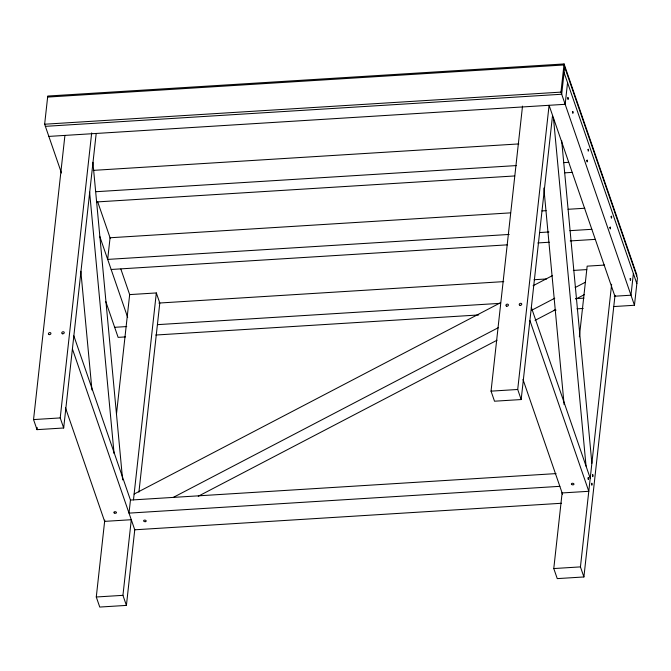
<?xml version="1.0" encoding="UTF-8"?>
<svg xmlns="http://www.w3.org/2000/svg" width="671" height="671" viewBox="0 0 671 671"><rect width="100%" height="100%" fill="white"/><g stroke="black" fill="none" stroke-linecap="round" stroke-linejoin="round"><path stroke-width="1.01" d="M61.464 173.001L44.647 124.219L47.75 96.045L564.076 63.946L636.829 274.976L636.72 276.007M96.179 133.596L63.678 427.989L37.022 429.65L33.55 419.585L64.902 135.601M37.022 429.65L37.249 427.57M63.678 427.989L60.214 417.924L91.684 132.9M134.787 529.536L126.408 605.401L99.753 607.054L96.28 596.997L104.768 520.1M116.469 414.099L129.662 294.603L156.326 292.942L159.799 303.007L138.914 492.128M126.408 605.401L122.944 595.336L131.315 519.48M133.479 499.878L156.326 292.942M552.527 115.563L521.174 399.547L494.51 401.208L491.046 391.143L522.516 106.119M521.174 399.547L517.71 389.482L549.063 105.498M613.546 306.572L634.456 305.271L560.964 92.12L564.076 63.946M564.688 67.092L561.694 94.242L45.376 126.341M567.557 82.65L565.167 104.299L48.84 136.406M614.997 295.341L583.904 576.959L557.249 578.612L553.776 568.555L562.147 492.69M579.358 336.817L587.159 266.152L604.596 265.07M583.904 576.959L580.44 566.894L611.642 284.244M633.374 273.558L630.983 295.206L614.259 296.246M634.456 305.271L637.45 278.121L563.959 64.978L47.641 97.077M134.125 494.049L500.6 302.688M533.076 285.737L552.56 275.563M173.445 497.32L498.176 327.758M531.575 310.321L554.766 298.209M575.181 287.549L585.389 282.223M198.255 496.238L497.001 340.247M535.047 320.386L555.454 309.725M575.869 299.065L584.215 294.703M44.647 124.219L560.964 92.12M93.244 170.375L518.842 143.921M96.087 191.705L516.452 165.569M563.514 162.642L568.74 162.315M96.414 201.963L514.699 175.953M564.89 172.833L572.212 172.38M510.572 212.858L110.069 237.76L107.679 259.409L509.222 234.447M541.942 210.912L546.127 210.652M568.085 209.285L584.818 208.245M539.551 232.56L548.962 231.973M569.88 230.673L591.839 229.306M111.151 269.474L507.469 244.831M537.79 242.944L549.297 242.231M570.207 240.931L595.303 239.371M573.328 270.43L586.781 269.591M158.859 303.057L503.77 281.619M534.082 279.732L546.622 278.951M114.666 327.305L126.727 326.559M157.517 324.647L500.34 303.334M575.592 298.654L583.955 298.134M125.443 336.917L118.13 337.37L105.792 301.589M155.756 335.03L478.717 314.951M553.978 310.27L556.066 310.145M576.968 308.845L583.242 308.459M33.55 419.585L60.214 417.924M491.046 391.143L517.71 389.482M556.049 473.6L130.451 500.063L129.008 513.122L559.84 486.332M131.29 519.715L104.626 521.375L65.49 407.842M562.122 492.95L588.786 491.298L529.905 320.512M561.409 503.275L134.762 529.796L72.409 348.928M96.28 596.997L122.944 595.336M553.776 568.555L580.44 566.894M564.085 72.594L636.846 283.623M549.079 105.305L614.904 296.213M531.348 307.452L590.228 478.238M522.977 379.425L562.55 494.183M97.664 201.786L110.287 238.39M120.855 269.054L129.721 294.77M99.711 236.293L127.675 317.408M73.852 335.869L130.35 499.744M561.661 140.507L591.872 463.317M553.399 117.282L586.051 466.119M543.846 188.048L564.118 404.638M92.908 162.298L122.634 479.899M89.62 192.174L114.078 453.546M80.847 271.277L91.952 389.985M591.562 483.682C591.897 488.371 592.485 481.308 591.562 483.682M592.51 475.093C592.845 479.782 593.432 472.711 592.51 475.093M611.155 216.599C611.482 221.296 612.069 214.225 611.155 216.599M609.956 227.41C610.233 232.04 610.937 225.213 609.956 227.41M586.865 160.386C587.1 165.049 587.88 158.289 586.865 160.386M588.056 477.97C588.282 482.608 589.079 475.974 588.056 477.97M630.153 278.784C630.396 283.498 631.143 276.712 630.153 278.784M588.064 149.44C588.182 154.145 589.155 147.838 588.064 149.44M567.817 97.756C567.817 102.403 568.991 96.582 567.817 97.756M572.598 111.596C572.573 116.226 573.789 110.514 572.598 111.596M145.473 521.652L145.154 521.694A1.3 0.788 6.3 0 1 143.644 520.621A1.3 0.788 6.3 0 1 145.724 520.344A1.3 0.788 6.3 0 1 145.473 521.652M49.226 334.619A1.3 0.998 -19 0 0 50.921 333.261A1.3 0.998 -19 0 0 48.849 332.933A1.3 0.998 -19 0 0 49.226 334.619M62.554 333.797A1.3 0.998 -19 0 0 64.248 332.439A1.3 0.998 -19 0 0 62.177 332.103A1.3 0.998 -19 0 0 62.554 333.797M571.709 484.529A1.3 0.788 6.3 0 0 573.915 484.395A1.3 0.788 6.3 0 0 572.405 483.271A1.3 0.788 6.3 0 0 571.709 484.529M114.221 512.954A1.3 0.788 6.3 0 0 116.419 512.812A1.3 0.788 6.3 0 0 114.909 511.696A1.3 0.788 6.3 0 0 114.221 512.954M506.722 306.177A1.3 0.998 -19 0 0 508.417 304.819A1.3 0.998 -19 0 0 506.337 304.491A1.3 0.998 -19 0 0 506.722 306.177M520.05 305.347A1.3 0.998 -19 0 0 521.744 303.988A1.3 0.998 -19 0 0 519.673 303.661A1.3 0.998 -19 0 0 520.05 305.347"/></g></svg>
